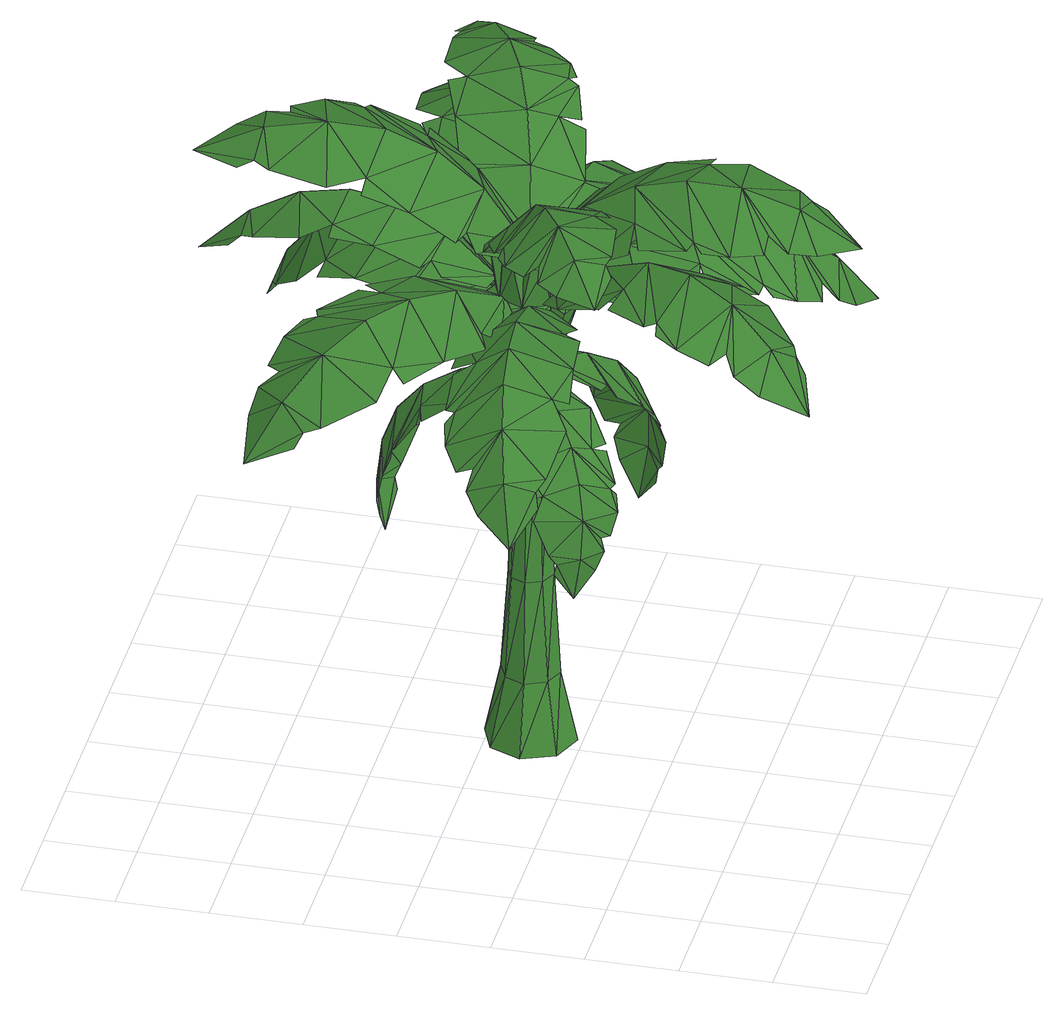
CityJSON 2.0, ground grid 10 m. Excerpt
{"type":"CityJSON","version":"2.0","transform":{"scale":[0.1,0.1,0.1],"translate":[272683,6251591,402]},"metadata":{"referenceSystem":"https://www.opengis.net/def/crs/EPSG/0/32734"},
"CityObjects":{
"tree1":{"type":"SolitaryVegetationObject","attributes":{"height":2.4,"width":0.13,"group":"standard","type":"palm","footprint":[263469.39,6242613.26],"ground_height":27.14},"geometry":[{"type":"MultiSurface","lod":"2","boundaries":[[[0,1,2]],[[2,3,4]],[[5,6,7]],[[8,0,9]],[[10,0,2]],[[9,11,5]],[[12,13,14]],[[14,15,16]],[[17,18,19]],[[20,12,21]],[[22,12,14]],[[21,23,17]],[[24,25,26]],[[26,27,28]],[[29,30,31]],[[32,24,33]],[[34,24,26]],[[33,35,29]],[[36,37,38]],[[39,40,41]],[[40,39,42]],[[43,44,45]],[[44,43,46]],[[47,48,49]],[[48,47,50]],[[51,52,53]],[[52,51,54]],[[55,56,57]],[[56,55,58]],[[59,60,61]],[[60,59,62]],[[63,64,65]],[[37,36,66]],[[64,63,67]],[[68,36,69]],[[40,70,71]],[[36,68,72]],[[73,64,74]],[[75,60,76]],[[64,73,77]],[[78,56,79]],[[60,75,80]],[[81,52,82]],[[56,78,83]],[[84,48,85]],[[52,81,86]],[[87,44,88]],[[48,84,89]],[[70,40,90]],[[44,87,91]],[[92,93,94]],[[94,95,96]],[[97,98,99]],[[100,92,101]],[[102,92,94]],[[101,103,97]],[[104,105,106]],[[106,107,108]],[[109,110,111]],[[112,104,113]],[[114,104,106]],[[113,115,109]],[[116,117,118]],[[118,119,120]],[[121,122,123]],[[124,116,125]],[[126,116,118]],[[125,127,121]],[[128,129,130]],[[130,131,132]],[[133,134,135]],[[136,128,137]],[[138,128,130]],[[137,139,133]],[[140,141,142]],[[142,143,144]],[[145,146,147]],[[148,140,149]],[[150,140,142]],[[149,151,145]],[[152,153,154]],[[154,155,156]],[[157,158,159]],[[160,152,161]],[[162,152,154]],[[161,163,157]],[[164,165,166]],[[166,167,168]],[[169,170,171]],[[172,164,173]],[[174,164,166]],[[173,175,169]],[[176,177,178]],[[178,179,180]],[[181,182,183]],[[184,176,185]],[[186,176,178]],[[185,187,181]],[[188,189,190]],[[190,191,192]],[[193,194,195]],[[196,188,197]],[[198,188,190]],[[197,199,193]],[[200,201,202]],[[201,203,204]],[[205,206,207]],[[208,209,200]],[[210,201,200]],[[209,205,211]],[[212,213,214]],[[213,215,216]],[[217,218,219]],[[220,221,212]],[[222,213,212]],[[221,217,223]],[[224,225,226]],[[225,227,228]],[[229,230,231]],[[232,233,224]],[[234,225,224]],[[233,229,235]],[[10,2,236]],[[10,236,237]],[[236,2,4]],[[236,4,238]],[[5,11,239]],[[5,239,240]],[[8,241,1]],[[8,1,0]],[[10,242,243]],[[10,243,0]],[[5,7,8]],[[5,8,9]],[[244,245,11]],[[244,11,9]],[[5,240,246]],[[5,246,247]],[[247,248,6]],[[247,6,5]],[[249,250,248]],[[249,248,247]],[[247,246,251]],[[247,251,249]],[[244,9,0]],[[244,0,243]],[[4,3,252]],[[4,252,253]],[[2,1,254]],[[2,254,3]],[[22,14,255]],[[22,255,256]],[[255,14,16]],[[255,16,257]],[[17,23,258]],[[17,258,259]],[[20,260,13]],[[20,13,12]],[[22,261,262]],[[22,262,12]],[[17,19,20]],[[17,20,21]],[[263,264,23]],[[263,23,21]],[[17,259,265]],[[17,265,266]],[[266,267,18]],[[266,18,17]],[[268,269,267]],[[268,267,266]],[[266,265,270]],[[266,270,268]],[[263,21,12]],[[263,12,262]],[[16,15,271]],[[16,271,272]],[[14,13,273]],[[14,273,15]],[[34,26,274]],[[34,274,275]],[[274,26,28]],[[274,28,276]],[[29,35,277]],[[29,277,278]],[[32,279,25]],[[32,25,24]],[[34,280,281]],[[34,281,24]],[[29,31,32]],[[29,32,33]],[[282,283,35]],[[282,35,33]],[[29,278,284]],[[29,284,285]],[[285,286,30]],[[285,30,29]],[[287,288,286]],[[287,286,285]],[[285,284,289]],[[285,289,287]],[[282,33,24]],[[282,24,281]],[[28,27,290]],[[28,290,291]],[[26,25,292]],[[26,292,27]],[[293,294,295]],[[293,295,296]],[[294,297,298]],[[294,298,295]],[[297,299,300]],[[297,300,298]],[[299,301,302]],[[299,302,300]],[[301,303,304]],[[301,304,302]],[[303,305,306]],[[303,306,304]],[[305,307,308]],[[305,308,306]],[[307,293,296]],[[307,296,308]],[[309,310,311]],[[309,311,312]],[[310,313,314]],[[310,314,311]],[[313,315,316]],[[313,316,314]],[[315,317,318]],[[315,318,316]],[[317,319,320]],[[317,320,318]],[[319,321,322]],[[319,322,320]],[[321,323,324]],[[321,324,322]],[[323,309,312]],[[323,312,324]],[[41,38,37]],[[41,37,39]],[[45,42,39]],[[45,39,43]],[[49,46,43]],[[49,43,47]],[[53,50,47]],[[53,47,51]],[[57,54,51]],[[57,51,55]],[[61,58,55]],[[61,55,59]],[[65,62,59]],[[65,59,63]],[[63,37,66]],[[63,66,67]],[[325,70,87]],[[325,87,84]],[[325,84,81]],[[325,81,78]],[[325,78,75]],[[325,75,73]],[[325,73,68]],[[325,68,70]],[[314,43,39]],[[314,39,311]],[[316,47,43]],[[316,43,314]],[[318,51,47]],[[318,47,316]],[[320,55,51]],[[320,51,318]],[[322,59,55]],[[322,55,320]],[[324,63,59]],[[324,59,322]],[[312,37,63]],[[312,63,324]],[[311,39,37]],[[311,37,312]],[[71,69,36]],[[71,36,40]],[[64,36,72]],[[64,72,74]],[[77,76,60]],[[77,60,64]],[[80,79,56]],[[80,56,60]],[[83,82,52]],[[83,52,56]],[[86,85,48]],[[86,48,52]],[[89,88,44]],[[89,44,48]],[[91,90,40]],[[91,40,44]],[[40,36,38]],[[40,38,41]],[[44,40,42]],[[44,42,45]],[[48,44,46]],[[48,46,49]],[[52,48,50]],[[52,50,53]],[[56,52,54]],[[56,54,57]],[[60,56,58]],[[60,58,61]],[[64,60,62]],[[64,62,65]],[[36,64,67]],[[36,67,66]],[[70,68,69]],[[70,69,71]],[[68,73,74]],[[68,74,72]],[[73,75,76]],[[73,76,77]],[[75,78,79]],[[75,79,80]],[[78,81,82]],[[78,82,83]],[[81,84,85]],[[81,85,86]],[[84,87,88]],[[84,88,89]],[[87,70,90]],[[87,90,91]],[[296,295,310]],[[296,310,309]],[[295,298,313]],[[295,313,310]],[[298,300,315]],[[298,315,313]],[[300,302,317]],[[300,317,315]],[[302,304,319]],[[302,319,317]],[[304,306,321]],[[304,321,319]],[[306,308,323]],[[306,323,321]],[[308,296,309]],[[308,309,323]],[[102,94,326]],[[102,326,327]],[[326,94,96]],[[326,96,328]],[[97,103,329]],[[97,329,330]],[[100,331,93]],[[100,93,92]],[[102,332,333]],[[102,333,92]],[[97,99,100]],[[97,100,101]],[[334,335,103]],[[334,103,101]],[[97,330,336]],[[97,336,337]],[[337,338,98]],[[337,98,97]],[[339,340,338]],[[339,338,337]],[[337,336,341]],[[337,341,339]],[[334,101,92]],[[334,92,333]],[[96,95,342]],[[96,342,343]],[[94,93,344]],[[94,344,95]],[[114,106,345]],[[114,345,346]],[[345,106,108]],[[345,108,347]],[[109,115,348]],[[109,348,349]],[[112,350,105]],[[112,105,104]],[[114,351,352]],[[114,352,104]],[[109,111,112]],[[109,112,113]],[[353,354,115]],[[353,115,113]],[[109,349,355]],[[109,355,356]],[[356,357,110]],[[356,110,109]],[[358,359,357]],[[358,357,356]],[[356,355,360]],[[356,360,358]],[[353,113,104]],[[353,104,352]],[[108,107,361]],[[108,361,362]],[[106,105,363]],[[106,363,107]],[[126,118,364]],[[126,364,365]],[[364,118,120]],[[364,120,366]],[[121,127,367]],[[121,367,368]],[[124,369,117]],[[124,117,116]],[[126,370,371]],[[126,371,116]],[[121,123,124]],[[121,124,125]],[[372,373,127]],[[372,127,125]],[[121,368,374]],[[121,374,375]],[[375,376,122]],[[375,122,121]],[[377,378,376]],[[377,376,375]],[[375,374,379]],[[375,379,377]],[[372,125,116]],[[372,116,371]],[[120,119,380]],[[120,380,381]],[[118,117,382]],[[118,382,119]],[[138,130,383]],[[138,383,384]],[[383,130,132]],[[383,132,385]],[[133,139,386]],[[133,386,387]],[[136,388,129]],[[136,129,128]],[[138,389,390]],[[138,390,128]],[[133,135,136]],[[133,136,137]],[[391,392,139]],[[391,139,137]],[[133,387,393]],[[133,393,394]],[[394,395,134]],[[394,134,133]],[[396,397,395]],[[396,395,394]],[[394,393,398]],[[394,398,396]],[[391,137,128]],[[391,128,390]],[[132,131,399]],[[132,399,400]],[[130,129,401]],[[130,401,131]],[[150,142,402]],[[150,402,403]],[[402,142,144]],[[402,144,404]],[[145,151,405]],[[145,405,406]],[[148,407,141]],[[148,141,140]],[[150,408,409]],[[150,409,140]],[[145,147,148]],[[145,148,149]],[[410,411,151]],[[410,151,149]],[[145,406,412]],[[145,412,413]],[[413,414,146]],[[413,146,145]],[[415,416,414]],[[415,414,413]],[[413,412,417]],[[413,417,415]],[[410,149,140]],[[410,140,409]],[[144,143,418]],[[144,418,419]],[[142,141,420]],[[142,420,143]],[[162,154,421]],[[162,421,422]],[[421,154,156]],[[421,156,423]],[[157,163,424]],[[157,424,425]],[[160,426,153]],[[160,153,152]],[[162,427,428]],[[162,428,152]],[[157,159,160]],[[157,160,161]],[[429,430,163]],[[429,163,161]],[[157,425,431]],[[157,431,432]],[[432,433,158]],[[432,158,157]],[[434,435,433]],[[434,433,432]],[[432,431,436]],[[432,436,434]],[[429,161,152]],[[429,152,428]],[[156,155,437]],[[156,437,438]],[[154,153,439]],[[154,439,155]],[[174,166,440]],[[174,440,441]],[[440,166,168]],[[440,168,442]],[[169,175,443]],[[169,443,444]],[[172,445,165]],[[172,165,164]],[[174,446,447]],[[174,447,164]],[[169,171,172]],[[169,172,173]],[[448,449,175]],[[448,175,173]],[[169,444,450]],[[169,450,451]],[[451,452,170]],[[451,170,169]],[[453,454,452]],[[453,452,451]],[[451,450,455]],[[451,455,453]],[[448,173,164]],[[448,164,447]],[[168,167,456]],[[168,456,457]],[[166,165,458]],[[166,458,167]],[[186,178,459]],[[186,459,460]],[[459,178,180]],[[459,180,461]],[[181,187,462]],[[181,462,463]],[[184,464,177]],[[184,177,176]],[[186,465,466]],[[186,466,176]],[[181,183,184]],[[181,184,185]],[[467,468,187]],[[467,187,185]],[[181,463,469]],[[181,469,470]],[[470,471,182]],[[470,182,181]],[[472,473,471]],[[472,471,470]],[[470,469,474]],[[470,474,472]],[[467,185,176]],[[467,176,466]],[[180,179,475]],[[180,475,476]],[[178,177,477]],[[178,477,179]],[[198,190,478]],[[198,478,479]],[[478,190,192]],[[478,192,480]],[[193,199,481]],[[193,481,482]],[[196,483,189]],[[196,189,188]],[[198,484,485]],[[198,485,188]],[[193,195,196]],[[193,196,197]],[[486,487,199]],[[486,199,197]],[[193,482,488]],[[193,488,489]],[[489,490,194]],[[489,194,193]],[[491,492,490]],[[491,490,489]],[[489,488,493]],[[489,493,491]],[[486,197,188]],[[486,188,485]],[[192,191,494]],[[192,494,495]],[[190,189,496]],[[190,496,191]],[[210,497,498]],[[210,498,201]],[[498,499,203]],[[498,203,201]],[[205,500,501]],[[205,501,211]],[[208,200,202]],[[208,202,502]],[[210,200,503]],[[210,503,504]],[[205,209,208]],[[205,208,206]],[[505,209,211]],[[505,211,506]],[[205,507,508]],[[205,508,500]],[[507,205,207]],[[507,207,509]],[[510,507,509]],[[510,509,511]],[[507,510,512]],[[507,512,508]],[[505,503,200]],[[505,200,209]],[[203,513,514]],[[203,514,204]],[[201,204,515]],[[201,515,202]],[[222,516,517]],[[222,517,213]],[[517,518,215]],[[517,215,213]],[[217,519,520]],[[217,520,223]],[[220,212,214]],[[220,214,521]],[[222,212,522]],[[222,522,523]],[[217,221,220]],[[217,220,218]],[[524,221,223]],[[524,223,525]],[[217,526,527]],[[217,527,519]],[[526,217,219]],[[526,219,528]],[[529,526,528]],[[529,528,530]],[[526,529,531]],[[526,531,527]],[[524,522,212]],[[524,212,221]],[[215,532,533]],[[215,533,216]],[[213,216,534]],[[213,534,214]],[[234,535,536]],[[234,536,225]],[[536,537,227]],[[536,227,225]],[[229,538,539]],[[229,539,235]],[[232,224,226]],[[232,226,540]],[[234,224,541]],[[234,541,542]],[[229,233,232]],[[229,232,230]],[[543,233,235]],[[543,235,544]],[[229,545,546]],[[229,546,538]],[[545,229,231]],[[545,231,547]],[[548,545,547]],[[548,547,549]],[[545,548,550]],[[545,550,546]],[[543,541,224]],[[543,224,233]],[[227,551,552]],[[227,552,228]],[[225,228,553]],[[225,553,226]]]}]}
},
"vertices":[
[251,215,639],[304,165,600],[278,269,610],[318,234,584],[302,325,557],[191,111,639],[204,49,589],[256,88,601],[263,128,617],[222,163,649],[210,231,629],[123,155,618],[306,242,695],[382,225,681],[311,297,660],[366,285,653],[319,348,603],[306,128,709],[359,78,681],[380,137,692],[361,175,698],[304,186,711],[268,233,674],[238,125,666],[384,203,603],[457,227,585],[360,261,588],[412,279,578],[337,324,552],[436,104,578],[500,96,535],[494,151,566],[463,172,583],[410,151,600],[353,184,581],[371,84,538],[347,383,546],[337,373,453],[349,398,538],[320,380,453],[320,394,546],[330,406,538],[311,406,538],[303,373,453],[293,383,546],[291,398,538],[278,385,538],[296,356,453],[282,356,546],[270,365,538],[270,346,538],[303,338,453],[293,328,546],[278,327,538],[291,313,538],[320,331,453],[320,317,546],[311,305,538],[330,305,538],[337,338,453],[347,328,546],[349,313,538],[363,327,538],[345,356,453],[359,356,546],[371,346,538],[363,385,538],[371,365,538],[343,378,603],[343,392,595],[320,387,603],[330,397,595],[356,378,595],[352,356,603],[362,365,595],[343,333,603],[356,333,595],[362,346,595],[320,324,603],[330,314,595],[343,319,595],[298,333,603],[297,319,595],[311,314,595],[288,356,603],[278,346,595],[284,333,595],[298,378,603],[284,378,595],[278,365,595],[311,397,595],[297,392,595],[462,412,636],[441,487,620],[408,390,608],[392,444,599],[352,372,557],[565,465,636],[581,533,602],[521,525,620],[496,492,630],[514,437,646],[485,382,614],[593,402,593],[239,331,701],[253,265,693],[277,346,663],[289,298,659],[312,355,607],[154,288,731],[134,226,715],[188,234,715],[210,263,714],[198,312,724],[215,355,685],[121,337,695],[478,344,586],[489,405,549],[420,348,578],[427,393,554],[355,351,551],[576,330,552],[606,364,498],[564,392,524],[535,383,548],[530,338,577],[476,305,575],[558,262,536],[289,448,719],[213,460,688],[302,401,672],[246,407,652],[316,361,604],[265,560,754],[210,609,721],[198,545,716],[221,508,719],[277,500,746],[329,467,711],[343,580,732],[419,383,701],[407,457,690],[372,368,664],[362,421,658],[328,359,607],[518,425,722],[543,491,699],[484,486,705],[457,456,708],[468,402,721],[443,355,682],[548,367,682],[326,497,629],[256,509,615],[324,444,603],[273,451,595],[319,391,557],[321,602,629],[271,641,598],[255,588,614],[273,556,624],[325,550,637],[360,505,609],[383,602,590],[187,454,599],[138,406,559],[237,416,585],[202,381,559],[294,378,549],[101,526,573],[49,516,516],[74,463,540],[108,453,563],[141,490,596],[210,489,588],[157,580,554],[385,515,571],[323,544,530],[360,455,568],[315,476,542],[335,386,546],[430,610,524],[402,647,461],[360,615,495],[361,584,524],[408,566,556],[424,499,559],[495,567,507],[164,343,569],[167,275,551],[221,348,567],[223,298,557],[286,350,547],[71,328,528],[55,278,484],[97,266,519],[120,286,541],[114,337,556],[161,376,549],[80,391,494],[234,293,413],[263,314,437],[210,338,398],[302,345,452],[245,347,428],[199,272,347],[185,321,348],[184,305,309],[197,314,373],[212,279,383],[255,276,401],[245,246,334],[328,472,409],[325,431,435],[379,454,384],[320,376,452],[363,419,419],[328,516,335],[377,488,328],[359,503,288],[366,484,358],[329,500,376],[297,468,401],[270,502,329],[423,288,406],[387,312,434],[380,250,380],[338,345,452],[356,283,417],[465,265,327],[413,234,320],[436,243,276],[414,246,351],[449,273,371],[437,319,397],[482,327,321],[212,302,593],[180,251,619],[275,332,557],[117,119,607],[137,105,612],[278,118,606],[178,240,622],[147,195,626],[154,183,628],[137,180,623],[115,92,599],[158,62,610],[186,42,587],[122,13,557],[177,30,573],[111,64,581],[335,242,568],[321,305,549],[329,216,578],[248,287,624],[238,233,654],[294,340,596],[253,92,664],[273,92,676],[381,173,693],[241,223,659],[236,171,668],[246,165,674],[236,154,667],[265,69,662],[311,67,688],[348,63,677],[319,3,645],[351,47,666],[281,42,653],[380,299,638],[346,340,604],[385,276,654],[303,235,552],[323,177,562],[317,308,543],[398,64,524],[418,69,535],[480,181,578],[330,168,563],[349,120,554],[363,118,558],[357,106,548],[419,51,515],[464,62,538],[497,79,527],[492,26,477],[505,71,511],[442,38,497],[417,301,569],[363,330,551],[433,280,576],[355,391,3],[320,405,3],[320,388,83],[343,378,83],[285,391,3],[298,378,83],[270,356,3],[288,356,83],[285,320,3],[298,333,83],[320,306,3],[320,324,83],[355,320,3],[343,333,83],[370,356,3],[352,356,83],[337,373,202],[320,380,202],[320,375,364],[334,369,364],[303,373,202],[306,369,364],[296,356,202],[300,356,364],[303,339,202],[306,342,364],[320,331,202],[320,336,364],[337,339,202],[334,342,364],[344,356,202],[340,356,364],[320,356,603],[440,337,571],[496,354,594],[370,353,549],[615,431,587],[608,449,599],[488,511,625],[504,361,598],[554,380,600],[555,393,606],[568,388,598],[630,453,582],[614,495,608],[599,530,596],[662,529,557],[611,539,584],[646,478,570],[372,450,587],[347,399,557],[391,466,599],[241,388,634],[201,377,668],[294,370,602],[101,312,698],[110,298,708],[216,247,710],[194,371,674],[154,356,689],[155,346,696],[142,349,691],[88,294,700],[107,260,722],[118,229,714],[57,226,696],[105,220,707],[72,271,697],[303,292,645],[316,331,609],[290,280,661],[410,285,562],[466,275,568],[358,326,549],[585,269,517],[591,289,521],[535,399,538],[477,277,567],[522,267,555],[530,277,555],[536,264,548],[604,277,503],[617,321,511],[617,351,492],[651,311,451],[626,349,476],[622,284,482],[411,405,544],[362,373,542],[436,409,546],[371,426,656],[364,474,699],[341,374,606],[323,612,731],[300,607,738],[202,509,709],[358,483,705],[353,534,725],[339,537,730],[350,551,727],[307,634,731],[255,625,744],[220,627,724],[246,698,711],[217,645,715],[289,662,722],[238,395,632],[288,365,599],[226,414,650],[405,318,631],[454,329,663],[345,340,601],[572,393,682],[564,410,693],[452,475,704],[462,335,669],[509,349,680],[510,360,687],[524,355,681],[588,413,682],[571,452,706],[561,487,696],[626,484,670],[575,496,687],[606,436,675],[346,429,644],[324,385,608],[363,441,660],[381,451,569],[387,504,591],[341,399,550],[368,631,584],[350,632,595],[255,556,619],[384,513,594],[387,561,596],[377,567,602],[386,576,594],[356,652,580],[315,654,603],[280,655,593],[304,706,557],[277,668,581],[341,674,569],[261,437,584],[294,397,557],[256,459,595],[282,471,568],[236,512,579],[305,403,547],[126,590,536],[109,574,541],[97,439,552],[225,517,579],[189,553,571],[175,549,572],[177,564,565],[103,595,523],[65,561,532],[46,534,510],[35,595,470],[38,542,494],[81,600,501],[210,361,547],[273,362,539],[184,372,551],[423,423,551],[452,478,551],[362,381,543],[495,595,483],[476,608,488],[344,589,513],[453,490,549],[479,532,532],[471,544,531],[485,545,522],[493,616,467],[451,646,474],[419,654,453],[471,672,405],[423,660,436],[490,635,441],[297,462,533],[313,400,535],[301,490,533],[222,404,536],[166,404,534],[280,372,538],[58,374,477],[55,355,486],[123,269,536],[156,400,533],[113,398,516],[107,387,519],[100,396,508],[43,360,465],[36,318,484],[43,286,474],[9,306,422],[36,282,458],[29,344,446],[242,288,552],[284,326,545],[219,280,553],[276,266,396],[302,288,421],[313,331,446],[220,258,316],[233,251,312],[192,327,370],[255,251,362],[270,264,391],[247,254,360],[252,249,351],[194,273,303],[224,255,298],[186,297,298],[199,282,252],[187,300,285],[217,263,278],[291,359,448],[251,362,432],[236,356,422],[271,461,399],[272,422,426],[300,379,448],[296,512,305],[279,508,304],[380,477,353],[270,490,361],[273,467,393],[279,494,358],[270,494,349],[325,521,287],[287,512,286],[350,508,277],[320,511,231],[349,505,263],[295,511,264],[339,374,445],[370,403,423],[376,419,411],[443,347,395],[406,366,424],[351,362,447],[478,297,295],[482,315,294],[402,237,346],[470,333,355],[447,342,389],[469,322,351],[475,331,342],[470,266,276],[482,305,275],[445,250,265],[464,275,216],[443,252,250],[477,298,251],[326,329,444],[337,285,421],[349,271,408]
]}
